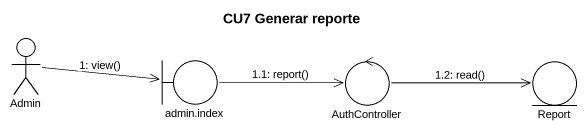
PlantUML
@startuml
title CU7 Generar reporte
actor Admin
boundary "admin.index" as admin_index
control AuthController
entity Report
Admin -right-> admin_index : 1: view()
admin_index -right-> AuthController : 1.1: report()
AuthController -right-> Report : 1.2: read()
@enduml
